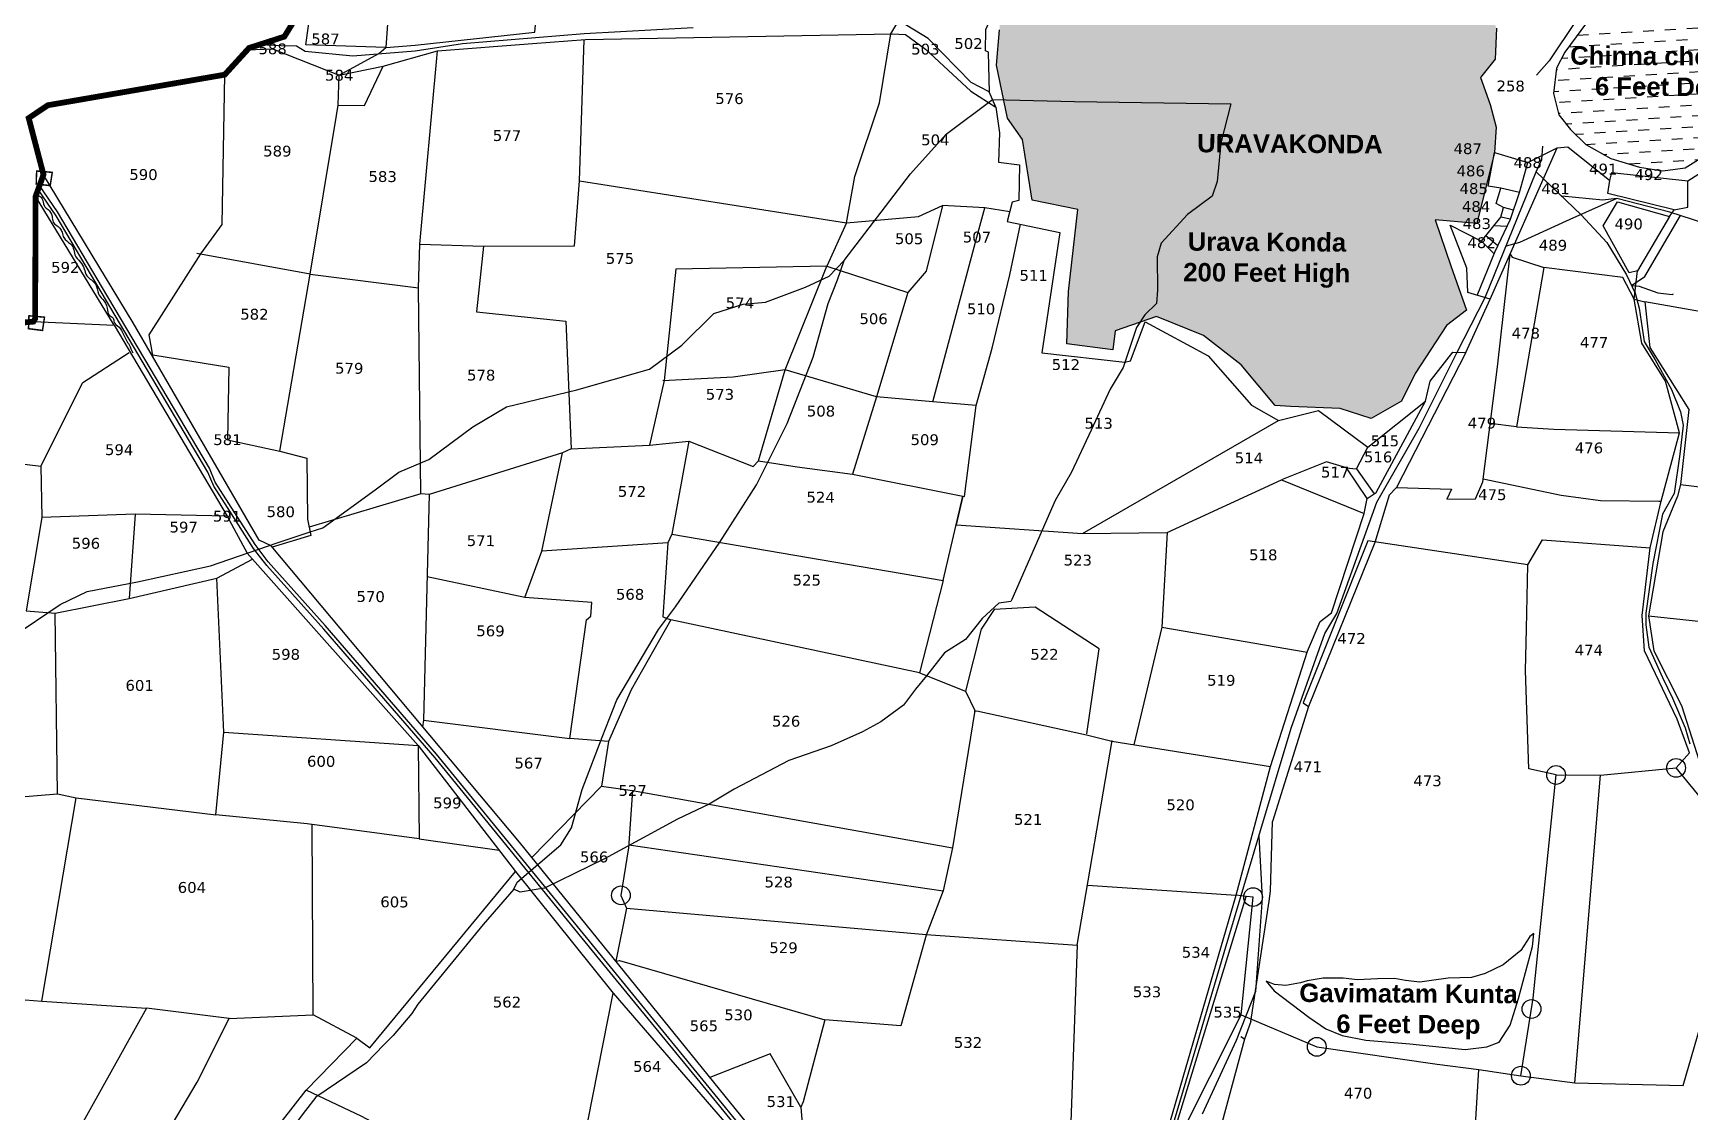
# Model space of a CAD drawing. Header units: inches. Extents: x 737884 to 747214, y 1650960 to 1659331.
# Drawn here: x 741021 to 743316, y 1652490 to 1653984 of the extents above; entities that cross this region are included whole.
import ezdxf
from ezdxf.enums import TextEntityAlignment as Align

# ---------------------------------------------------------------- set-up
doc = ezdxf.new("R2010")
doc.units = ezdxf.units.IN
doc.header["$MEASUREMENT"] = 0
doc.linetypes.add('ACAD_ISO02W100', pattern=[15, 12, -3])
for name, color, linetype in [('PLOT', 7, 'Continuous'), ('PLOT NO', 7, 'Continuous'), ('ROADS', 6, 'Continuous'), ('tank', 4, 'Continuous'), ('TANKS-STREAM', 4, 'Continuous'), ('VILLAGE', 30, 'Continuous'), ('VILLAGE BOUNDRY', 5, 'Continuous'), ('VILLAGE STONES', 240, 'Continuous')]:
    doc.layers.add(name, color=color, linetype=linetype)
doc.styles.get("Standard").update_dxf_attribs({"font": 'verdana_0.ttf'})

msp = doc.modelspace()

# ---------------------------------------------------------------- hatches: boundary and pattern name
at = {"layer": 'tank'}
h = msp.add_hatch(dxfattribs=at)
h.set_pattern_fill('DASH', color=256, scale=121.5050865, angle=3.540536199, style=0)
h.paths.add_polyline_path([(743475.8, 1653935.3), (743472, 1653942.3), (743456.9, 1653948.7), (743443.6, 1653957.9), (743425.4, 1653975.4), (743405.9, 1653989.1), (743384.8, 1653999), (743364.9, 1654003.7), (743324.3, 1654029.2), (743292.9, 1654038.5), (743260.6, 1654039.6), (743236, 1654036.5), (743204.7, 1654027.3), (743181.2, 1654008.3), (743143.2, 1653957.3), (743131.4, 1653935.1), (743127.5, 1653899.9), (743134.9, 1653870.7), (743150.9, 1653850), (743172.3, 1653829.6), (743207.1, 1653809.9), (743246.5, 1653798.2), (743278.8, 1653793.1), (743310, 1653797.1), (743331.9, 1653811.1), (743343.3, 1653824.6), (743350, 1653848.1), (743363.9, 1653876), (743388.1, 1653893.1), (743418.8, 1653905.8), (743459.9, 1653922.7)])
h.paths.add_polyline_path([(743146.4, 1653971.9), (743423.9, 1653970.2), (743423.4, 1653881.9), (743145.8, 1653883.7)], flags=25)
at = {"layer": 'VILLAGE', "linetype": 'Continuous'}
h = msp.add_hatch(dxfattribs=at)
h.set_pattern_fill('SACNCR', color=256, scale=81.6108957, angle=1.53031993, style=0)
h.paths.add_polyline_path([(742360.1, 1654152.9), (742466.3, 1654140.4), (742495.6, 1654120.1), (742645.1, 1654125.4), (742664.5, 1654086.4), (742703.2, 1654053.9), (742737.1, 1654034.6), (742745.5, 1654072.6), (742768.3, 1654121.1), (742847.8, 1654116.6), (742880.9, 1654095.4), (742914, 1654052), (743021.5, 1654059.2), (743048.3, 1653990.6), (743046.8, 1653947.7), (743026.2, 1653922), (743039.9, 1653884.9), (743047.9, 1653853.4), (743045.8, 1653818.3), (743021.2, 1653719.9), (742963.3, 1653725.2), (742985, 1653661.3), (743006.8, 1653600.1), (742979.3, 1653578.6), (742935.8, 1653512.3), (742917, 1653474), (742874.7, 1653450), (742831.8, 1653463.8), (742763.2, 1653466.6), (742742, 1653467.8), (742694.6, 1653524.3), (742642.5, 1653564.9), (742577.4, 1653591.2), (742520.2, 1653571.2), (742517.1, 1653545.1), (742453, 1653553.1), (742455.3, 1653625.7), (742468.5, 1653739.4), (742405, 1653752.5), (742391.8, 1653836.3), (742371.2, 1653866), (742355.8, 1653939.2), (742360, 1653988.3), (742362.6, 1654035.1), (742358, 1654118.8)])
h.paths.add_polyline_path([(742628.8, 1653850.5), (742896, 1653848.8), (742895.7, 1653809.7), (742628.6, 1653811.4)], flags=24)

# ---------------------------------------------------------------- linework, layer by layer
at = {"layer": 'PLOT'}
for points in [[(743275.7, 1655732.2), (743271.4, 1655702.8), (743263.7, 1655628.3), (743269.9, 1655564.9), (743274.1, 1655399.5), (743264.3, 1655110.2), (743314.2, 1654884.7), (743337, 1654850.5), (743328.8, 1654795.7), (743353.6, 1654714.1), (743323.4, 1654539.5), (743276.9, 1654414.7), (743238.4, 1654298.7), (743222.9, 1654204.9), (743197.3, 1654113.3), (743185.1, 1654096), (743183.8, 1654084.4), (743193.2, 1654075.7), (743196.2, 1654057.4), (743121.4, 1653945.2), (743103.7, 1653925.2)], [(741519.5, 1654101.1), (741509.6, 1653963.8), (741399, 1653967.6), (741406.8, 1654023.1), (741446.9, 1654099.5), (741445.2, 1654102.2)], [(741509.6, 1653963.8), (741550.3, 1653966.8), (741716.2, 1653985.1), (741724.7, 1654081.4)], [(742147.9, 1653721), (742159.4, 1653785), (742193.8, 1653886.9), (742209.2, 1653982.6), (742220.4, 1654001)], [(742354.7, 1653881.2), (742345.8, 1653902.2), (742320.8, 1653915.3), (742261.2, 1653976), (742220.7, 1654000.8)], [(742346.2, 1653901.4), (742344.5, 1653957.3), (742340.3, 1653959.3), (742341.1, 1653988.7), (742345.9, 1654000.2)], [(741445.1, 1653925.3), (741506.1, 1653937.9), (741581.1, 1653959), (741712.9, 1653969.4), (741786.3, 1653974.7), (742211.1, 1653982.7), (742229.8, 1653981.8), (742257.2, 1653961.5), (742320.3, 1653903.3), (742354.7, 1653881.2), (742360.1, 1653845.7), (742358.6, 1653805.1), (742387.5, 1653801.2), (742386.7, 1653751.8), (742377.4, 1653749.7), (742370.6, 1653722.8), (742443.6, 1653707.4), (742418.5, 1653540.7), (742533.5, 1653528), (742541.3, 1653529.9), (742561.5, 1653583.7), (742649.2, 1653536.8), (742709.2, 1653468.3), (742746.3, 1653447.1), (742802, 1653461.1), (742870.1, 1653410.2), (742949.9, 1653473.9), (742956.5, 1653501.4), (742988.2, 1653541.8), (743005.8, 1653541.2), (743039.8, 1653615.2), (743008.6, 1653624.4), (743007.6, 1653658.3), (742984.3, 1653717.7), (743027.6, 1653695.6), (743054.4, 1653728.7), (743058.2, 1653742), (743047.8, 1653747.9), (743054.5, 1653768.9), (743036.9, 1653771.8), (743045.8, 1653818.3), (743091.7, 1653804.3), (743132.5, 1653824.7), (743147.4, 1653826.4), (743205.3, 1653779.4), (743208.3, 1653790.6), (743313.8, 1653778.9), (743337.6, 1653794.3)], [(741778.2, 1653779), (741784.6, 1653974.5)], [(741317.8, 1653960.5), (741352.8, 1653961.9), (741445.1, 1653925.3), (741500.2, 1653955.6), (741509.6, 1653963.8)], [(741556.6, 1653691.3), (741581.1, 1653959)], [(741187.4, 1653534.8), (741181.6, 1653566), (741253.5, 1653677.8), (741283.1, 1653718.4), (741286.5, 1653926.1)], [(741404.7, 1653649.6), (741441.5, 1653869.7), (741443.5, 1653884), (741445.1, 1653925.3)], [(741443.5, 1653884), (741480.2, 1653883.5), (741506.1, 1653937.9)], [(743039.8, 1653615.2), (743132.5, 1653824.7)], [(741159.7, 1653582.6), (741035.4, 1653787.6)], [(743021.8, 1653620.5), (743046.2, 1653680.4), (743068.1, 1653725.8), (743080.3, 1653763.1), (743091.7, 1653804.3)], [(741645.2, 1653688.5), (741770.9, 1653689.2), (741778.2, 1653779)], [(741778.2, 1653779), (742147.9, 1653721), (742120.8, 1653660.8), (741911.7, 1653656.7), (741895.1, 1653502.5), (741875.2, 1653412.8), (741929.3, 1653418.6), (741906.1, 1653289.9), (741900.4, 1653277.8), (741726, 1653266), (741754.5, 1653402.4)], [(743080.3, 1653763.1), (743054.5, 1653768.9)], [(743294.5, 1653738.7), (743202.7, 1653761.4), (743205.3, 1653779.4)], [(743288.1, 1653729.9), (743294.5, 1653738.7), (743313.4, 1653742.5), (743313.8, 1653778.9)], [(741021.4, 1653584.1), (741133.1, 1653579.1), (741024.5, 1653757.7)], [(742147.9, 1653721), (742247.5, 1653729.8), (742281, 1653745)], [(742267.7, 1653473.2), (742328.6, 1653701.2), (742339.5, 1653741.8), (742281, 1653745), (742258.2, 1653654.2), (742232.7, 1653624.5)], [(742374, 1653736.3), (742339.5, 1653741.8)], [(743072.2, 1653738.4), (743058.2, 1653742)], [(743239.4, 1653615.1), (743244, 1653654.5), (743232.4, 1653651.6), (743196.5, 1653716.6), (743216, 1653749.9), (743288.1, 1653729.9), (743244, 1653654.5)], [(742327.8, 1653467.8), (742349.7, 1653547.3), (742374.3, 1653648.8), (742389.1, 1653718.9)], [(743063.4, 1653716), (743044.7, 1653716.7)], [(743068.1, 1653725.8), (743054.4, 1653728.7)], [(741556.6, 1653691.3), (741645.2, 1653688.5), (741635.5, 1653597.8), (741759.2, 1653584.9), (741766.4, 1653408.1), (741754.5, 1653402.4), (741569.7, 1653344.8), (741558.2, 1653345.5), (741403.4, 1653299.2)], [(741404.7, 1653649.6), (741554.8, 1653630.8), (741556.6, 1653691.3)], [(743045.1, 1653677.9), (743027.6, 1653695.6)], [(743050.4, 1653689.2), (743033.5, 1653702.8)], [(741362.9, 1653404.8), (741404.7, 1653649.6), (741248, 1653678.4)], [(743067.2, 1653677.3), (743070.4, 1653673.3), (743114.2, 1653659.1), (743076.3, 1653438.2), (743039.8, 1653442.9)], [(743049.7, 1653521.4), (743067.2, 1653677.3)], [(742062.8, 1653517.5), (742120.8, 1653660.8), (742232.7, 1653624.5), (742189.5, 1653479.8), (742062.8, 1653517.5)], [(743076.3, 1653438.2), (743127.9, 1653435), (743302, 1653430.2), (743282.8, 1653501.8), (743249.9, 1653554.2), (743239.4, 1653615.1), (743223.7, 1653645.3), (743114.2, 1653659.1)], [(741558.2, 1653345.5), (741554.8, 1653630.8)], [(743239.4, 1653615.1), (743253.8, 1653611.4), (743260.7, 1653548.4), (743314.9, 1653462.6), (743303.2, 1653358.7), (743299.3, 1653342.4), (743278.8, 1653292.8), (743259, 1653176.4), (743266.5, 1653128.2), (743304.9, 1653052.5), (743340.1, 1652942.4), (743360.4, 1652910.6), (743360.6, 1652888.9), (743297.3, 1652966)], [(743303.2, 1653358.7), (743363.9, 1653350.9), (743378.2, 1653341.9), (743420.7, 1653342.1), (743436.6, 1653390.3), (743440.7, 1653399.2), (743485.3, 1653593.6), (743400.4, 1653585.6), (743253.8, 1653611.4)], [(741133.1, 1653579.1), (741289.7, 1653314.6), (741317.7, 1653263.2), (741554.3, 1652996.8), (741689.5, 1652822.6), (741824.5, 1652654)], [(742598.5, 1651788.3), (742502.7, 1651905.6), (742479.4, 1651923), (742274.9, 1652159.1), (742239.4, 1652188.6), (742025.1, 1652455.3), (741695, 1652863.2), (741350.6, 1653273.5), (741334.3, 1653281.5), (741159.7, 1653582.6)], [(740918.7, 1653574.6), (740894.8, 1653400.6), (741031.8, 1653383.9), (741090, 1653500), (741154.3, 1653541.5)], [(741186.8, 1653538.2), (741292.1, 1653520.8), (741290.3, 1653420.6), (741362.9, 1653404.8), (741400.2, 1653395), (741401, 1653310.5), (741405.7, 1653287.8), (741352.2, 1653271.6)], [(743005.8, 1653541.2), (742909.9, 1653354.5), (742899.7, 1653343.6), (742879.7, 1653278.2), (742787.8, 1653051.2), (742738.3, 1652891.9)], [(741929.3, 1653418.6), (742018.7, 1653383.3), (742026.1, 1653391.4), (742062.8, 1653517.5), (741991.1, 1653507), (741893.6, 1653502.3)], [(742909.9, 1653354.5), (742986.2, 1653352.1), (742979.9, 1653338.4), (743019.5, 1653338.5), (743029.6, 1653362.2), (743049.7, 1653521.4)], [(742026.1, 1653391.4), (742079.5, 1653383.1), (742156.1, 1653372.9), (742311.3, 1653341.9), (742327.8, 1653467.8), (742267.7, 1653473.2), (742189.5, 1653479.8), (742156.1, 1653372.9)], [(742481.1, 1651921.8), (742576.9, 1652386.9), (742589.8, 1652453.7), (742687.8, 1652789.6), (742735.2, 1652967.9), (742786.6, 1653127.6), (742804.2, 1653168.7), (742820, 1653180.8), (742865.2, 1653318.5), (742869.2, 1653339.3), (742881.9, 1653347.6), (742949.9, 1653473.9)], [(742309, 1653342.3), (742299.8, 1653302.8), (742475, 1653290.7), (742746.3, 1653447.1)], [(743192.8, 1652955.8), (743297.3, 1652966), (743315.7, 1652987.1), (743298.8, 1653033.3), (743253.7, 1653128), (743250.2, 1653177.1), (743261.2, 1653270.8), (743276.4, 1653335.2), (743302, 1653430.2)], [(741766.4, 1653408.1), (741875.2, 1653412.8)], [(742854.4, 1653380), (742870.1, 1653410.2)], [(741031.8, 1653383.9), (741033.3, 1653312.8), (741011.5, 1653183.4), (741051.7, 1653180.2), (741153.9, 1653200.7), (741275.7, 1653228.6), (741325.1, 1653255)], [(742869.2, 1653339.3), (742840.6, 1653381.5), (742813.1, 1653390), (742750.5, 1653364.8)], [(742839.6, 1653381.8), (742854.4, 1653380), (742879.2, 1653345.8)], [(742592.3, 1653292.2), (742750.5, 1653364.8), (742865.2, 1653318.5)], [(743030.1, 1653366.4), (743138.1, 1653343.7), (743192.8, 1653336.5), (743273.6, 1653335.2), (743276.4, 1653335.2)], [(741569.7, 1653344.8), (741562.1, 1653032.3), (741560.7, 1653023.1)], [(742282, 1653225.4), (742309, 1653342.3)], [(741289.7, 1653314.6), (741162.5, 1653317.2), (741033.3, 1653312.8)], [(741162.5, 1653317.2), (741153.9, 1653200.7)], [(741900.4, 1653277.8), (741893.3, 1653175.3), (741904.5, 1653171.1), (741849.8, 1653074), (741818.1, 1653002.4), (741764.4, 1653006.7)], [(741906.1, 1653289.9), (742282, 1653225.4), (742249.2, 1653097.5), (741904.5, 1653171.1)], [(742475, 1653290.7), (742592.3, 1653292.2), (742584.6, 1653160.7), (742546, 1652998)], [(742694.6, 1652624), (742799.5, 1652579.7), (742966.1, 1652555.7), (743024.1, 1652548.5), (743082.3, 1652539.7), (743099.4, 1652647.2), (743131, 1652956.2), (743093.3, 1652964.8), (743088.5, 1653101), (743090.1, 1653158.7), (743092.1, 1653247.3), (742870.1, 1653280.4), (742780.4, 1653055.9), (742787.8, 1653051.2)], [(743092.1, 1653247.3), (743112.4, 1653281.7), (743261.2, 1653270.8)], [(741702.1, 1653201.9), (741726, 1653266)], [(743259, 1653176.4), (743332.3, 1653168.7), (743346.5, 1653201.2), (743364.9, 1653199.7), (743531.9, 1653271.9)], [(741055, 1652930), (741080.6, 1652924.5), (741274.2, 1652901), (741285.3, 1653015.4), (741275.7, 1653228.6)], [(741562.1, 1653032.3), (741764.4, 1653006.7), (741787.9, 1653171.2), (741793.5, 1653176.2), (741794.9, 1653195.2), (741702.1, 1653201.9), (741566.9, 1653230.7)], [(742480.8, 1653013), (742498.1, 1653131), (742409.1, 1653188.7), (742352.7, 1653185.3), (742334.4, 1653158), (742312.7, 1653072.1)], [(740878.6, 1653184), (740868.2, 1652915), (741055, 1652930), (741051.7, 1653180.2)], [(742584.6, 1653160.7), (742786.2, 1653126.2)], [(742249.2, 1653097.5), (742312.7, 1653072.1), (742325.7, 1653045.3), (742295, 1652855.4)], [(742325, 1653044.8), (742328.3, 1653045.1), (742480.5, 1653011.7), (742515.6, 1653002.8), (742735.2, 1652967.9)], [(741285.3, 1653015.4), (741554.3, 1652996.8), (741555.7, 1652867.7), (741666.8, 1652851.9)], [(741818.1, 1653002.4), (741808.5, 1652940.6)], [(742467.5, 1652720.5), (742515.9, 1653004.1)], [(743082.3, 1652539.7), (743157.2, 1652529.6), (743192.8, 1652955.8)], [(743131, 1652956.2), (743192.8, 1652955.8)], [(741712.1, 1652842), (741808.5, 1652940.6), (741851.6, 1652934.7), (742295, 1652855.4), (742281.8, 1652795.6), (742258.1, 1652734.3), (742223.4, 1652609), (742117.9, 1652617.1), (742088, 1652503.6), (742084.5, 1652496), (742089.8, 1652434.5), (742075.4, 1652392.7)], [(741851.6, 1652934.7), (741846.1, 1652855.1), (741835.4, 1652789.5), (741843.3, 1652771.7), (741828.4, 1652698.4), (741833.3, 1652699.1), (742117.9, 1652617.1)], [(740793.2, 1652623.3), (740963.4, 1652648.6), (741033.2, 1652642.8), (741080.6, 1652924.5)], [(741400.8, 1652888.6), (741274.2, 1652901)], [(741292.5, 1652618.8), (741408.8, 1652623.9), (741407.6, 1652887.7)], [(741555.7, 1652867.7), (741400.8, 1652888.6)], [(742708.2, 1652615), (742733.4, 1652781.5), (742735.5, 1652795.1), (742738.3, 1652891.9)], [(743157.2, 1652529.6), (743307, 1652526.3), (743362.3, 1652717), (743360.6, 1652888.9)], [(741846.4, 1652859.4), (742281.8, 1652795.6)], [(741469.3, 1652591.8), (741487.4, 1652578.5), (741689.5, 1652822.6)], [(742481.6, 1652803.4), (742687.8, 1652789.6)], [(741843.3, 1652771.7), (742258.4, 1652735.3), (742467.5, 1652720.5), (742458.4, 1652462.7), (742244.2, 1652412.3)], [(742458.4, 1652462.7), (742588.7, 1652454.4), (742608.9, 1652453.1), (742694.6, 1652624), (742711.2, 1652787.1), (742701.6, 1652787.7), (742687.8, 1652789.6)], [(742504.7, 1651903.2), (742564.4, 1652144.2), (742538.4, 1652115.2), (742599.6, 1652454.3), (742701.6, 1652787.7)], [(741033.2, 1652642.8), (741177.9, 1652633.3), (740973.7, 1652267.1), (740922.8, 1652337.8), (740780.7, 1652359.4)], [(741775.8, 1652425.7), (741789.6, 1652476.1), (741824.5, 1652654)], [(741824.5, 1652654), (741996.6, 1652455.4), (742076.2, 1652353.3)], [(740973.7, 1652267.1), (741068.2, 1652225.9), (741132.2, 1652334.9), (741248.3, 1652530.7), (741292.5, 1652618.8), (741177.9, 1652633.3)], [(741046, 1652168.5), (741088.1, 1652165.8), (741283, 1652370.6), (741399.4, 1652519.6), (741469.3, 1652591.8), (741408.8, 1652623.9)], [(742708.2, 1652615), (742699.4, 1652590.2), (742694.4, 1652593.7)], [(742699.4, 1652590.2), (742660.5, 1652446.5), (742794.7, 1652423.2), (742921.1, 1652401.2), (743014.5, 1652387.3), (743024.1, 1652548.5)], [(742084.5, 1652496), (742042.4, 1652570.2), (741958.8, 1652537.3)], [(741471.6, 1651997.3), (741537.8, 1652450.3), (741476.4, 1652483.3), (741399.4, 1652519.6)]]:
    msp.add_lwpolyline(points, dxfattribs=at)
at = {"layer": 'ROADS'}
for points in [[(743772.9, 1654033.3), (743665.6, 1654003), (743637, 1653989.1), (743555.6, 1653946.1), (743512.3, 1653923.2), (743501.2, 1653914.6), (743476.5, 1653908.7), (743446.9, 1653894.2), (743425.2, 1653875.9), (743405, 1653854.1), (743398.6, 1653833), (743392, 1653799.3), (743392.1, 1653783.2), (743381.7, 1653733.2), (743370.5, 1653718.9), (743335.8, 1653720.5), (743288.8, 1653735.8), (743215.3, 1653754.4), (743195.9, 1653752.3), (743138.8, 1653757.8)], [(741935.3, 1653990.9), (741784.3, 1653982.6), (741615.9, 1653968.7), (741550.4, 1653958.8), (741463.9, 1653951.8), (741398.1, 1653958.2), (741385.9, 1653965.5), (741364.1, 1653966), (741345.3, 1653966.9), (741344, 1653970.7)], [(740991.5, 1653146.9), (741058.3, 1653192.2), (741096, 1653210.5), (741165.4, 1653223.6), (741267, 1653245.9), (741359.1, 1653277.7), (741404.7, 1653292.8), (741422.2, 1653298.6), (741495, 1653351.1), (741527.7, 1653375.8), (741569.2, 1653393.1), (741630.4, 1653438.2), (741677, 1653466.1), (741774.4, 1653489.5), (741874.9, 1653518.4), (741919.9, 1653551.5), (741964.3, 1653595.4), (742004.8, 1653608.1), (742035.5, 1653611.2), (742091.1, 1653631.6), (742123.8, 1653647), (742144.8, 1653668.6), (742236.5, 1653788.8), (742286.2, 1653843.9), (742350.3, 1653891.7), (742464, 1653888.8), (742680.5, 1653885.8), (742666.4, 1653831.8), (742661.4, 1653778.2), (742654.5, 1653757.7), (742620.6, 1653732.5), (742583.8, 1653692.8), (742578.2, 1653673.9), (742578.9, 1653627.8), (742577.4, 1653609.3), (742561.4, 1653593.5), (742549.8, 1653576.1), (742531.2, 1653520.6), (742513.1, 1653490.5), (742486.7, 1653433.7), (742459.7, 1653375.7), (742437.2, 1653336.3), (742377, 1653199.1), (742375.5, 1653196.5), (742359.2, 1653194.2), (742336.1, 1653172.9), (742312.9, 1653143.7), (742283.7, 1653125.4), (742258.9, 1653093.6), (742243.5, 1653075), (742227, 1653052.7), (742195.6, 1653029.7), (742170.2, 1653016), (742126.5, 1652996.6), (742068.2, 1652976.1), (741992.1, 1652936.7), (741957.7, 1652915.8), (741914, 1652895.2), (741812.5, 1652839.9), (741729.6, 1652799.4), (741718, 1652797.5), (741696, 1652794), (741686.8, 1652798.2), (741691.5, 1652807.8), (741752.2, 1652859.3), (741766.7, 1652883), (741781.7, 1652936.3), (741809.3, 1653008.8), (741829.7, 1653060.3), (741887.6, 1653157.7), (741911.2, 1653189.1), (741972.5, 1653278.5), (742023.3, 1653358.1), (742065.9, 1653443), (742101.6, 1653534.9), (742122.3, 1653609), (742135.4, 1653642), (742144.8, 1653668.6)], [(742719.4, 1652871.4), (742763.9, 1653021.1), (742810.7, 1653152), (742827.2, 1653179.8), (742882.8, 1653334.2), (742941.3, 1653436.3), (742994.1, 1653541.6), (743032.7, 1653617.3), (743103.5, 1653791.4), (743111.4, 1653808.6), (743112.9, 1653827)], [(743103.5, 1653791.4), (743165.9, 1653732), (743201.4, 1653693.7), (743228.6, 1653648.9), (743240.4, 1653623.6), (743246.2, 1653602.6), (743253.3, 1653556.6), (743268.3, 1653531), (743290.8, 1653490), (743303.6, 1653459.3), (743307.1, 1653440.5), (743302.6, 1653400.7), (743294.6, 1653345.9), (743278.3, 1653317.4), (743265.1, 1653249.2), (743255.5, 1653180.3), (743255.5, 1653164.3), (743259.4, 1653133.3), (743278.3, 1653091.4), (743292.5, 1653062.4), (743309.9, 1653021.6), (743316.5, 1652999.4)], [(742581.7, 1651783.1), (742542.2, 1651834.8), (742351.4, 1652047.1), (742241.1, 1652168.2), (741964.3, 1652507.7), (741806.4, 1652700.1), (741577.9, 1652979.8), (741423.8, 1653158), (741344.7, 1653246.1), (741326.5, 1653270), (741290.4, 1653326.6), (741271.4, 1653356.2), (741263.3, 1653375.7), (741115.2, 1653625.4), (741052.8, 1653730.7), (741028, 1653767.3)], [(742583.7, 1651788.5), (742544.2, 1651840.2), (742353.4, 1652052.5), (742243.1, 1652173.6), (741966.2, 1652513.1), (741808.4, 1652705.5), (741579.8, 1652985.2), (741425.7, 1653163.4), (741346.6, 1653251.5), (741328.5, 1653275.4), (741292.3, 1653332), (741273.4, 1653361.6), (741265.3, 1653381.1), (741117.2, 1653630.8), (741054.7, 1653736.1), (741030, 1653772.7)], [(743215.3, 1653754.4), (743150.2, 1653725.5), (743080.5, 1653693.5), (743061.7, 1653688.6)], [(743235.5, 1653634), (743253.9, 1653646.4), (743303.2, 1653731.2)], [(743235.5, 1653634), (743246.3, 1653633.2), (743271.8, 1653623.8), (743291.8, 1653621.6), (743293.6, 1653622.5)], [(742593.6, 1652448.8), (742631, 1652574.6), (742671.4, 1652710.3), (742719.4, 1652871.4), (742723.6, 1652785.8), (742714.5, 1652656.5), (742687.8, 1652588.5), (742640.5, 1652486.5)], [(741686.8, 1652798.2), (741644.4, 1652748.9), (741553.9, 1652638.8), (741545.8, 1652625.7), (741519.8, 1652595.6), (741506.8, 1652582.6), (741482.8, 1652557.3), (741412.9, 1652510.2), (741398.4, 1652491.3), (741363.4, 1652445.1), (741340.1, 1652420.7), (741295.8, 1652366.2), (741238.4, 1652301.1), (741173.5, 1652239.7), (741138.3, 1652205.4), (741120.3, 1652195.9), (741099.9, 1652188.5), (741089, 1652180.1), (741069.3, 1652155.1), (741030, 1652113.3), (741003.3, 1652091.4)]]:
    msp.add_lwpolyline(points, dxfattribs=at)
at = {"layer": 'TANKS-STREAM'}
for points in [[(743181.2, 1654008.3), (743143.2, 1653957.3), (743131.4, 1653935.1), (743127.5, 1653899.9), (743134.9, 1653870.7), (743150.9, 1653850), (743172.3, 1653829.6), (743207.1, 1653809.9), (743246.5, 1653798.2), (743278.8, 1653793.1), (743310, 1653797.1), (743331.9, 1653811.1), (743343.3, 1653824.6), (743350, 1653848.1), (743363.9, 1653876), (743388.1, 1653893.1), (743418.8, 1653905.8), (743459.9, 1653922.7), (743475.8, 1653935.3)], [(742729.3, 1652670.6), (742740.3, 1652657.1), (742788.6, 1652620.9), (742812, 1652604.4), (742834.7, 1652595.3), (742867.3, 1652588.9), (742928.4, 1652584), (742973.3, 1652579.1), (743005.2, 1652576.2), (743035.2, 1652579.5), (743052.1, 1652586), (743067.3, 1652609.7), (743078.8, 1652646.8), (743098.2, 1652718.5), (743100.3, 1652736.7), (743094.5, 1652732.6), (743082, 1652712.9), (743057.9, 1652693.2), (743032.9, 1652681.1), (743013.8, 1652675.9), (742981.5, 1652674.6), (742958.5, 1652671.7), (742942.5, 1652669.3), (742922.2, 1652671.4), (742907, 1652674.5), (742883.5, 1652673.7), (742856, 1652672.7), (742835.9, 1652674.7), (742808.5, 1652674.8), (742786.1, 1652671.3), (742777.1, 1652668.1), (742756.4, 1652664.6), (742740.9, 1652666.2), (742729.3, 1652670.6)]]:
    msp.add_lwpolyline(points, dxfattribs=at)
for points in [[(741025.1, 1653759.3), (741030.7, 1653757.5), (741034.4, 1653751.8), (741037.1, 1653743.3), (741041.8, 1653739.4), (741047.2, 1653730.1), (741048.9, 1653721.9), (741058, 1653713.6), (741061.1, 1653707.8), (741063.4, 1653700.5), (741072.8, 1653691.6), (741076.7, 1653686), (741078.9, 1653676.5), (741086.4, 1653667), (741091.7, 1653657.4), (741095.4, 1653647.7), (741107.7, 1653635.7), (741111.5, 1653622.8), (741117.1, 1653615.1), (741123.8, 1653602.9), (741126.2, 1653593), (741131.8, 1653589), (741133.3, 1653583.1), (741140, 1653576.6), (741146.1, 1653566.1), (741153.9, 1653551.8), (741159, 1653540.7)], [(738418.3, 1652913.5), (738423.8, 1652907.3), (738444, 1652899.1), (738452.5, 1652884.1), (738451.5, 1652861.5), (738448.7, 1652852.1), (738450.6, 1652837), (738456.9, 1652819.6), (738467.2, 1652806.5), (738473.6, 1652794), (738475.1, 1652775.2), (738485.7, 1652752.7), (738501.1, 1652737), (738506.9, 1652724.1), (738510.8, 1652716.1), (738522.6, 1652706.8), (738536.9, 1652698.1), (738550, 1652680.5), (738564.5, 1652668.2), (738575.4, 1652661.7), (738585.6, 1652658.8), (738601.5, 1652653.9), (738623.2, 1652637.4), (738637.4, 1652636.7), (738648.8, 1652634.7), (738656.8, 1652633.2), (738666.8, 1652620.3), (738680, 1652612.4), (738695.7, 1652609.4), (738707, 1652607.2), (738723.7, 1652605), (738735.9, 1652596.4), (738745.5, 1652590.9), (738755.5, 1652587.6), (738764.2, 1652583.6), (738781.5, 1652583.2), (738796.1, 1652582.4), (738807.9, 1652578.2), (738816.9, 1652571.3), (738820.7, 1652569.1), (738847.7, 1652567.5), (738869.7, 1652564.6), (738876.5, 1652559.1), (738885.3, 1652550.8), (738901.3, 1652543.3), (738920.5, 1652541.7), (738926.1, 1652542.2), (738935.6, 1652540.4), (738947.4, 1652533.6), (738958, 1652527), (738972.5, 1652520.5), (738999, 1652520.4), (739008.4, 1652520.6), (739016.5, 1652518.3), (739028.1, 1652515), (739049, 1652497), (739062.9, 1652493.9), (739081.5, 1652493.8), (739095.5, 1652491.1), (739108.1, 1652483.1), (739123, 1652473), (739146.1, 1652471.2), (739164, 1652476.6), (739181.4, 1652477.5), (739199.4, 1652472.2), (739209.7, 1652468.5), (739242.6, 1652474.7), (739260.6, 1652473.8), (739271.1, 1652470.7), (739288.3, 1652465.8), (739311.3, 1652471.6), (739335.6, 1652478.1), (739361.1, 1652472), (739378.6, 1652470.2), (739405, 1652476.5), (739441.9, 1652471.1), (739460.5, 1652471.4), (739493.9, 1652484.8), (739522.5, 1652488.1), (739548.6, 1652483.5), (739583.7, 1652456), (739733.4, 1652441.9), (739760, 1652461.3), (739774.1, 1652485.7), (739794.2, 1652496.6), (739801.5, 1652502.9), (739815.4, 1652504.4), (739829.6, 1652500.9), (739847.1, 1652486.1), (739864.1, 1652480.9), (739879.1, 1652480.8), (739892.9, 1652471.4), (739907.2, 1652471.2), (739916.2, 1652465.5), (739931.7, 1652464.7), (739947.6, 1652474.6), (739979.8, 1652475.2), (739992.3, 1652473.5), (740000.6, 1652477.5), (740014.3, 1652477), (740027.2, 1652471.7), (740040.4, 1652469.8), (740056.5, 1652473.2), (740066, 1652472.4), (740087.1, 1652459.2), (740103.5, 1652456.4), (740123.4, 1652462.3), (740133.8, 1652462.1), (740156.1, 1652449.4), (740173, 1652446.5), (740198.7, 1652456.8), (740218.3, 1652459.5), (740241.9, 1652455.2), (740255.4, 1652453.9), (740267.3, 1652459.1), (740294.4, 1652449.8), (740309.2, 1652448.7), (740326.7, 1652452.8), (740342.3, 1652450.4), (740354.6, 1652441.9), (740366.7, 1652441.3), (740380.4, 1652442.6), (740402.6, 1652434.9), (740417.4, 1652420.2), (740430.5, 1652385.4), (740437.9, 1652377.4), (740444.4, 1652367.6), (740452.7, 1652357.3), (740466.1, 1652353.4), (740484.2, 1652350.9), (740497.7, 1652338.1), (740505.9, 1652329.5), (740527.9, 1652325.8), (740541.4, 1652308.6), (740558.4, 1652292.4), (740583.8, 1652282.7), (740597, 1652270.2), (740606.3, 1652247.8), (740607.1, 1652232.9), (740613.7, 1652227.4), (740625.9, 1652211.6), (740629.9, 1652188.3), (740637.4, 1652174.7), (740653.2, 1652165.4), (740661.6, 1652155.5), (740686.1, 1652145), (740715.1, 1652145.7), (740726.3, 1652147.5), (740738.2, 1652144.7), (740747.7, 1652136.6), (740756.7, 1652125.9), (740760.7, 1652110.5), (740764.5, 1652100.7), (740779.4, 1652088), (740785.5, 1652074.4), (740791.1, 1652064.1), (740812.4, 1652053.3), (740821.4, 1652037.7), (740830.6, 1652025.2), (740848.5, 1652017.9), (740861.5, 1651996.6), (740877.3, 1651988), (740900, 1651982.4), (740915.4, 1651973), (740928.8, 1651967.8), (740936.8, 1651969.5), (740949.2, 1651968), (740962.1, 1651959.4), (740983.3, 1651959), (740999.8, 1651962.7), (741019.9, 1651955), (741032.7, 1651951.6), (741054.1, 1651956.8), (741068.4, 1651954.2), (741077.9, 1651948.6), (741090.7, 1651945.2), (741108.4, 1651950.6), (741133.6, 1651940.9), (741147.1, 1651938.8), (741167, 1651942.5), (741188.1, 1651937.3), (741203.4, 1651936.5), (741222.1, 1651944.9), (741240.4, 1651943.8), (741254.7, 1651941.7), (741275.9, 1651950.6), (741288.9, 1651950.2), (741300.9, 1651948.9), (741314.9, 1651955.6), (741324.2, 1651958.8), (741340.9, 1651958.1), (741360.6, 1651969.9), (741372.8, 1651977.8), (741392.3, 1651976.9), (741401.6, 1651982.1), (741417.2, 1651996.3), (741435.5, 1652001.2), (741452.2, 1652006.1), (741463.8, 1652016.3), (741481.3, 1652024.1), (741505.5, 1652024.4), (741525.7, 1652036.4), (741551.8, 1652037.7), (741582.5, 1652059.6), (741590.9, 1652063.6), (741613.7, 1652068.2), (741635.7, 1652084.9), (741668.8, 1652086.8), (741685.8, 1652090.5), (741701.7, 1652103.3), (741720.5, 1652108.9), (741735.7, 1652108.1), (741756.8, 1652119), (741777.4, 1652124.8), (741802.3, 1652120.5), (741822.4, 1652129.8), (741835.9, 1652135.5), (741856.6, 1652138.9), (741872.2, 1652138.9), (741891.2, 1652149.3), (741913, 1652147.6), (741927.9, 1652142.7), (741946.7, 1652146.2), (741965.8, 1652146.2), (741985.9, 1652140.6), (742005.1, 1652145.5), (742029.3, 1652139.9), (742054.1, 1652140.2), (742075, 1652137.2), (742087, 1652128.5), (742099.7, 1652126.2), (742113.6, 1652126.5), (742126, 1652122.8), (742135.6, 1652113.5), (742150.1, 1652110.4), (742168.5, 1652113.6), (742184.3, 1652104.4), (742191.5, 1652099.9), (742206, 1652097), (742212.5, 1652097), (742230.3, 1652091.8), (742247.1, 1652081.3), (742259.2, 1652080.1), (742270.9, 1652080.6), (742283.3, 1652075), (742292, 1652068.5), (742296.1, 1652067.9), (742306.8, 1652071), (742321.4, 1652070.8), (742342.3, 1652081.4), (742345.8, 1652084.8), (742361.6, 1652087.1), (742369.5, 1652082), (742375.7, 1652082.1), (742386.3, 1652082.9), (742398.7, 1652078.4), (742408, 1652072.7), (742421.5, 1652073.4), (742437.2, 1652067.7), (742455.1, 1652062.3), (742464.8, 1652064.6), (742476.9, 1652064.5), (742490.1, 1652056.2), (742500.6, 1652055.8), (742512.5, 1652062.3), (742525.7, 1652061.4), (742538.5, 1652064.4), (742553.8, 1652076), (742567.2, 1652090.4), (742578.8, 1652095.1), (742589.5, 1652096.5), (742606.7, 1652118.5), (742615.6, 1652123.4), (742634.1, 1652123), (742643, 1652121.8), (742659.4, 1652132.8), (742675.9, 1652133.8), (742684.7, 1652134.9), (742697.6, 1652138.4), (742715, 1652162.9), (742739.4, 1652169), (742762.3, 1652165.2), (742781, 1652160.5), (742796.1, 1652161.5), (742807.9, 1652166.5), (742819.1, 1652172.5), (742827.5, 1652187.3), (742828.3, 1652198.3), (742826.3, 1652208.7), (742821.3, 1652221.1), (742828.1, 1652237), (742826, 1652248), (742820.4, 1652258.8), (742821.2, 1652267.9), (742828.5, 1652279.8), (742830.8, 1652286.5), (742830.9, 1652297.2), (742837.5, 1652304.3), (742845.3, 1652308), (742857.2, 1652307.9), (742868.6, 1652307.8), (742875.5, 1652310.8), (742887.9, 1652320.6), (742898.1, 1652328.6), (742913.7, 1652327.3), (742919, 1652334.5), (742926.1, 1652345.3), (742944.5, 1652345.8), (742969.7, 1652342.1), (742983.6, 1652347.3), (742993.8, 1652357.7), (742998.8, 1652364.5), (743011.5, 1652367.3), (743026.9, 1652360.8), (743038.5, 1652366.4), (743046.7, 1652368), (743060.8, 1652361.2), (743069.6, 1652349.7), (743075.5, 1652341.3), (743089.5, 1652340), (743097.7, 1652338), (743104.1, 1652330.7), (743109.8, 1652324.5), (743129.6, 1652320.2), (743143.1, 1652324), (743161.4, 1652329.3), (743168.8, 1652326), (743181.1, 1652324.9), (743189.7, 1652331.3), (743196.4, 1652335.9), (743200.7, 1652338.4), (743206.7, 1652338.5), (743219.4, 1652334.1), (743228.5, 1652334.7), (743238.2, 1652333.2), (743247.8, 1652337.4), (743262.5, 1652338), (743278, 1652336.3), (743290.5, 1652340.3), (743300.8, 1652350.5), (743308.1, 1652355.4), (743324.6, 1652354.3), (743335.2, 1652363.5), (743360.2, 1652367.8), (743648.6, 1652341.9), (743666, 1652350.5), (743672.9, 1652357.4), (743683.4, 1652360.6), (743698.9, 1652361.3), (743711.6, 1652362.1), (743727.2, 1652375.3), (743740.6, 1652383.7), (743755.2, 1652383.3), (743762.8, 1652381.2), (743780, 1652386.6), (743791.6, 1652392.3), (743806.3, 1652393.4), (743820.7, 1652387.3), (743835.4, 1652380.7), (743847.3, 1652379.8), (743853.4, 1652381.5), (743861.8, 1652381.1), (743872.1, 1652375), (743887.7, 1652366.3), (743909.8, 1652371.7), (743929.2, 1652378.8), (743944.8, 1652375.8), (743968.8, 1652385), (743979.6, 1652385.1), (743990.6, 1652377.7), (743997.2, 1652367.4), (744007.6, 1652362.2), (744018.2, 1652358.5), (744019.1, 1652347.9), (744027, 1652343.4), (744028.7, 1652337)]]:
    msp.add_spline(points, degree=3, dxfattribs=at)
at = {"layer": 'VILLAGE', "linetype": 'Continuous'}
msp.add_lwpolyline([(743048.3, 1653990.6), (743046.8, 1653947.7), (743026.2, 1653922), (743039.9, 1653884.9), (743047.9, 1653853.4), (743045.8, 1653818.3), (743021.2, 1653719.9), (742963.3, 1653725.2), (742985, 1653661.3), (743006.8, 1653600.1), (742979.3, 1653578.6), (742935.8, 1653512.3), (742917, 1653474), (742874.7, 1653450), (742831.8, 1653463.8), (742763.2, 1653466.6), (742742, 1653467.8), (742694.6, 1653524.3), (742642.5, 1653564.9), (742577.4, 1653591.2), (742520.2, 1653571.2), (742517.1, 1653545.1), (742453, 1653553.1), (742455.3, 1653625.7), (742468.5, 1653739.4), (742405, 1653752.5), (742391.8, 1653836.3), (742371.2, 1653866), (742355.8, 1653939.2), (742360, 1653988.3)], dxfattribs=at)
at = {"layer": 'VILLAGE BOUNDRY', "linetype": 'ACAD_ISO02W100', "ltscale": 2, "const_width": 8}
msp.add_lwpolyline([(741469.5, 1654141.6), (741369.1, 1653978.8), (741320.2, 1653963.1), (741286.5, 1653926.1), (741041.5, 1653883.8), (741014.9, 1653866), (741035.4, 1653787.6), (741024.5, 1653757.7), (741023.8, 1653588), (741021.4, 1653584.1), (740808, 1653564.4)], dxfattribs=at)
at = {"layer": 'VILLAGE STONES', "const_width": 2.04}
for points in [[(741025.9, 1653792.7), (741047.5, 1653790.8), (741044.7, 1653772.4), (741025.3, 1653774.8)], [(741015.2, 1653592.2), (741036.8, 1653590.2), (741034, 1653571.9), (741014.6, 1653574.3)]]:
    msp.add_lwpolyline(points, close=True, dxfattribs=at)
at = {"layer": 'VILLAGE STONES', "ltscale": 6}
for centre in [(743297.3, 1652966), (743131, 1652956.2), (741835.4, 1652789.5), (742711.2, 1652787.1), (743097, 1652632.1), (742799.5, 1652579.7), (743082.3, 1652539.7)]:
    msp.add_circle(centre, 13, dxfattribs=at)

# ---------------------------------------------------------------- texts
at = {"layer": 'PLOT NO'}
for s, p in [('588', (741352.8, 1653961.9)), ('587', (741426.1, 1653975.6)), ('503', (742257.2, 1653961.5)), ('502', (742317, 1653969.2)), ('584', (741445.1, 1653925.3)), ('576', (741985.8, 1653893)), ('258', (743068.1, 1653910.4)), ('589', (741359.4, 1653820.3)), ('577', (741677.6, 1653841.7)), ('504', (742271, 1653835.8)), ('487', (743008.6, 1653823.6)), ('488', (743091.7, 1653804.3)), ('590', (741173.9, 1653787.8)), ('583', (741505.3, 1653785)), ('486', (743012.8, 1653792.8)), ('491', (743196.4, 1653795.4)), ('492', (743259.3, 1653787.7)), ('485', (743016.9, 1653768.3)), ('481', (743130.2, 1653768.2)), ('484', (743020.2, 1653743.5)), ('483', (743021.2, 1653719.9)), ('490', (743231.6, 1653719.4)), ('505', (742234.7, 1653698.9)), ('507', (742328.6, 1653701.2)), ('482', (743027.8, 1653693.4)), ('489', (743126.7, 1653689.9)), ('592', (741065.6, 1653659.2)), ('575', (741834.1, 1653671.6)), ('511', (742407.3, 1653648.1)), ('582', (741327.6, 1653594.3)), ('574', (742000.2, 1653610)), ('510', (742334.4, 1653601.8)), ('506', (742185.5, 1653588.1)), ('478', (743089.1, 1653568.1)), ('477', (743183.7, 1653555.3)), ('512', (742451.9, 1653524.6)), ('579', (741459, 1653519.5)), ('578', (741641.8, 1653510)), ('573', (741972.6, 1653483.4)), ('508', (742112.6, 1653460.2)), ('513', (742497.3, 1653443.3)), ('479', (743028.3, 1653443.6)), ('594', (741140.2, 1653406.7)), ('581', (741290.3, 1653420.6)), ('509', (742256.3, 1653420.6)), ('515', (742893.9, 1653419)), ('476', (743176.6, 1653409.2)), ('514', (742705.5, 1653395.3)), ('516', (742884.5, 1653396.7)), ('517', (742825, 1653375.6)), ('572', (741850.8, 1653348.9)), ('524', (742112.1, 1653340.9)), ('475', (743042.7, 1653344.5)), ('580', (741364.1, 1653320.8)), ('597', (741229.6, 1653299.5)), ('591', (741289.7, 1653314.6)), ('596', (741094.2, 1653277.1)), ('571', (741641.4, 1653280.7)), ('523', (742468.4, 1653253.8)), ('518', (742725.4, 1653261.1)), ('525', (742092.9, 1653226.1)), ('570', (741488.7, 1653203.3)), ('568', (741848.1, 1653206.4)), ('569', (741654.7, 1653155.8)), ('472', (742847.7, 1653145.3)), ('598', (741371.2, 1653123.3)), ('522', (742422.2, 1653123.3)), ('474', (743176.4, 1653129.2)), ('519', (742667.2, 1653087.3)), ('601', (741168.6, 1653080.2)), ('526', (742064.3, 1653030.7)), ('600', (741420.1, 1652975.1)), ('567', (741707.5, 1652972.7)), ('471', (742787, 1652967.6)), ('473', (742953, 1652948.2)), ('527', (741851.6, 1652934.7)), ('599', (741594.9, 1652917.5)), ('520', (742610.8, 1652914.9)), ('521', (742399.6, 1652894.6)), ('566', (741798.3, 1652842.7)), ('604', (741241, 1652800.4)), ('528', (742054, 1652807.9)), ('605', (741521.7, 1652780.4)), ('529', (742060.7, 1652717)), ('534', (742632.1, 1652710.6)), ('533', (742564.3, 1652655.9)), ('562', (741677.5, 1652641.7)), ('535', (742675.9, 1652627.7)), ('565', (741950.3, 1652608.8)), ('530', (741998.2, 1652624)), ('532', (742316.3, 1652585.7)), ('564', (741871.9, 1652552.5)), ('470', (742856.8, 1652515.5)), ('531', (742056.9, 1652503.8))]:
    msp.add_text(s, height=15, rotation=359.6396, dxfattribs=at).set_placement(p, align=Align.MIDDLE_CENTER)
at = {"layer": 'VILLAGE', "linetype": 'Continuous', "insert": (742762.4, 1653843.3), "char_height": 25.481, "width": 318.231, "attachment_point": 2, "rotation": 359.6396}
msp.add_mtext('\\A1;{\\fArial|b1|i0|c0|p34;URAVAKONDA}', dxfattribs=at)
at = {"layer": 'VILLAGE STONES', "char_height": 25.481, "width": 318.231, "attachment_point": 2, "rotation": 359.6396}
for s, insert in [('\\A1;{\\fArial|b1|i0|c0|p34;Chinna cheruvu\\P6 Feet Deep}', (743285.1, 1653964.7)), ('\\A1;{\\fArial|b1|i0|c0|p34;Urava Konda \\P200 Feet High}', (742730.6, 1653707.2)), ('\\A1;{\\fArial|b1|i0|c0|p34;Gavimatam Kunta\\P6 Feet Deep}', (742926.7, 1652666.4))]:
    msp.add_mtext(s, dxfattribs=dict(at, insert=insert))

doc.saveas('drawing.dxf')
